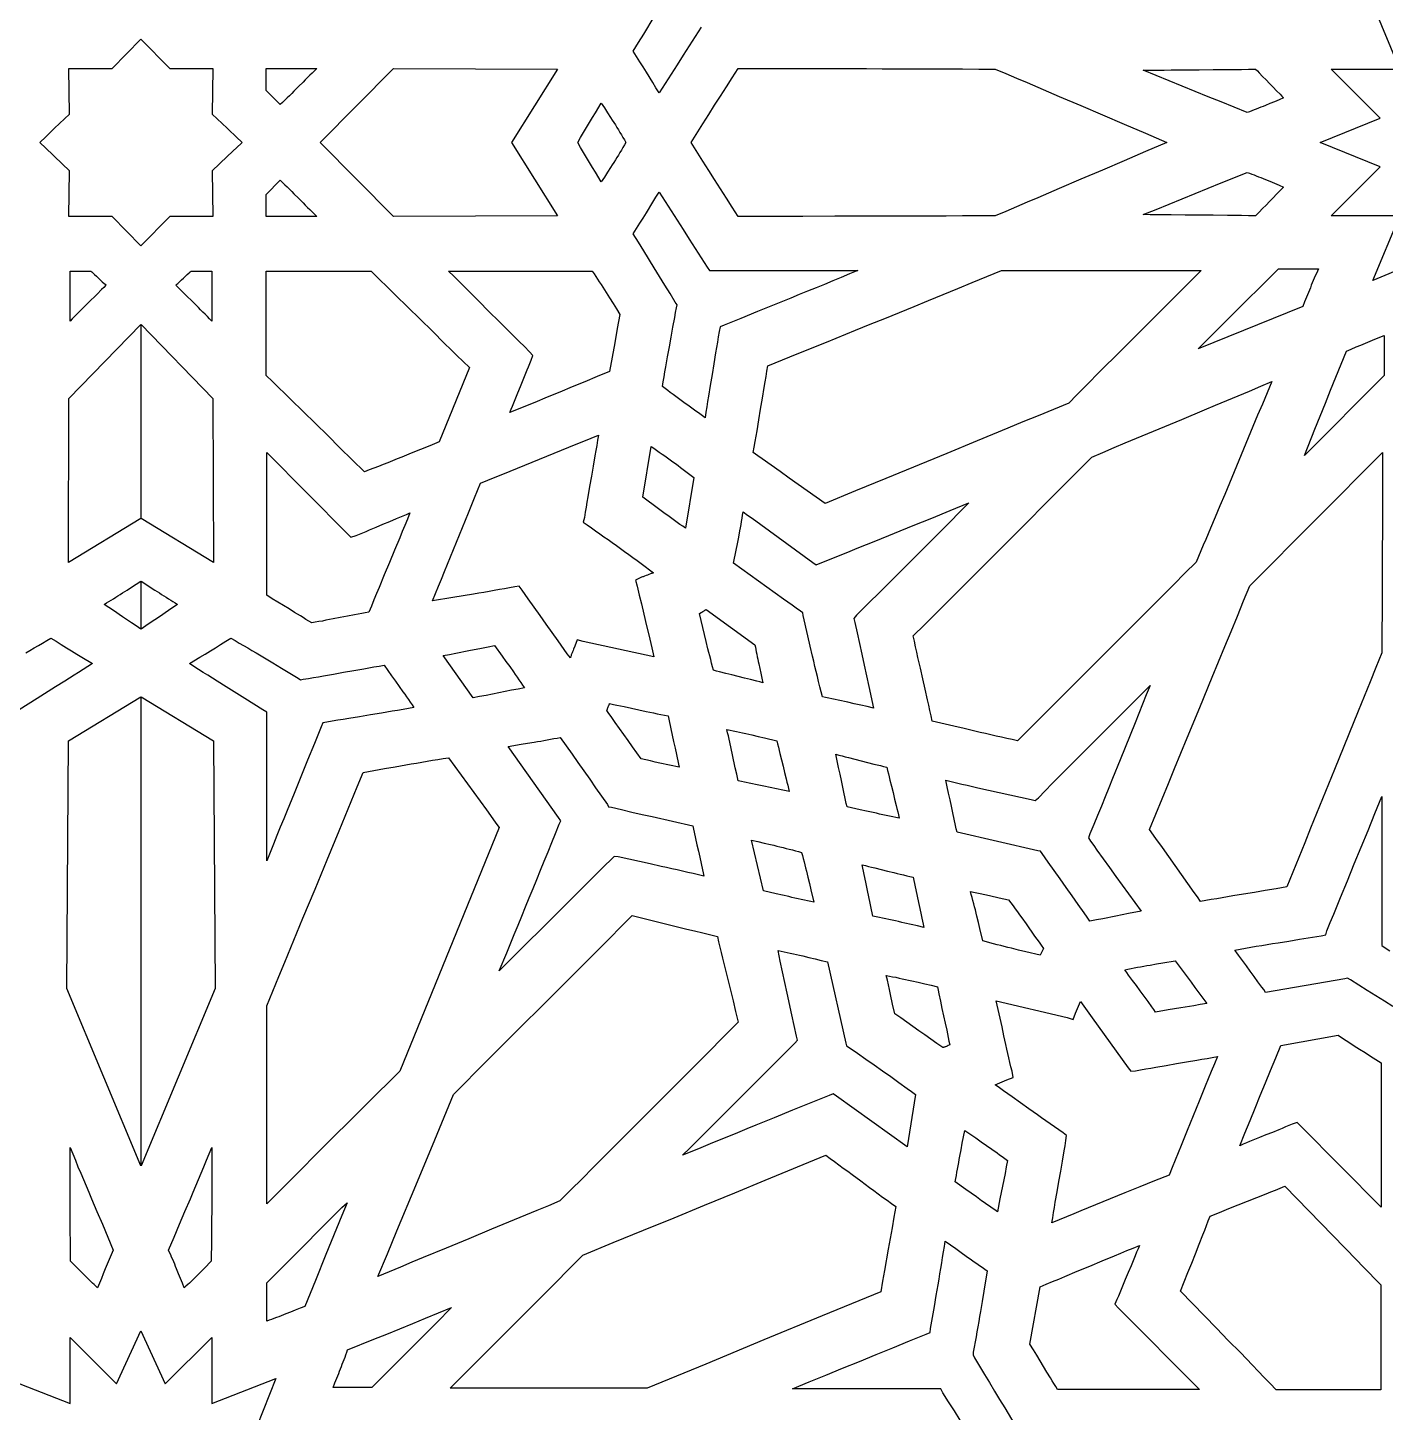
# Model space of a CAD drawing. Extents: x -500 to 500, y -1000 to 1000.
# Drawn here: x -23.2 to 255.5, y -823.9 to -539.7 of the extents above; entities that cross this region are included whole.
import ezdxf

# ---------------------------------------------------------------- set-up
doc = ezdxf.new("R2010")
doc.units = 0
doc.layers.add('LAYER_1', color=18, linetype='CONTINUOUS')

msp = doc.modelspace()

# ---------------------------------------------------------------- linework, layer by layer
at = {"layer": 'LAYER_1'}
for points in [[(266.17, -586.02), (252.92, -591.58), (258.45, -578.26), (244.39, -578.26), (254.42, -568.19), (242.09, -563.21), (254.42, -558.23), (244.39, -548.16), (258.45, -548.16), (252.92, -534.85)], [(115.03, -539.54), (114.41, -540.5), (113.79, -541.46), (112.56, -543.39), (111.33, -545.32), (110.09, -547.26), (108.86, -549.18), (108.24, -550.15), (107.62, -551.11), (107, -552.07), (106.37, -553.02), (105.72, -551.98), (105.07, -550.92), (103.77, -548.78), (103.1, -547.71), (102.43, -546.63), (102.1, -546.08), (101.76, -545.54), (101.42, -545), (101.07, -544.46), (102.15, -542.72), (103.23, -540.97), (105.39, -537.45)], [(-23.65, -668.01), (-22.79, -667.5), (-21.92, -666.99), (-21.06, -666.48), (-20.19, -665.98), (-19.33, -665.47), (-18.47, -664.97), (-17.42, -665.62), (-16.37, -666.28), (-15.31, -666.93), (-14.25, -667.58), (-13.18, -668.23), (-12.1, -668.88), (-9.94, -670.18), (-10.89, -670.79), (-11.84, -671.39), (-12.79, -671.99), (-13.74, -672.59), (-15.64, -673.79), (-17.53, -674.97), (-21.3, -677.33), (-23.17, -678.5), (-25.03, -679.68)], [(257.03, -740.56), (255.28, -739.47), (253.53, -738.38), (251.78, -737.3), (250.04, -736.21), (248.31, -735.13), (247.73, -734.78), (247.16, -734.9), (230.91, -737.68), (230.52, -737.13), (230.13, -736.59), (229.34, -735.5), (228.54, -734.42), (227.75, -733.33), (226.95, -732.25), (226.15, -731.16), (225.36, -730.08), (224.97, -729.54), (224.58, -728.99), (225.68, -728.8), (226.79, -728.61), (227.89, -728.42), (229, -728.23), (230.11, -728.05), (231.22, -727.86), (232.34, -727.68), (233.45, -727.5), (235.67, -727.15), (237.89, -726.79), (242.32, -726.1), (243.24, -725.87), (243.47, -725.06), (244.18, -723.34), (244.89, -721.63), (245.6, -719.91), (246.31, -718.2), (247.71, -714.76), (249.12, -711.32), (251.93, -704.43), (253.34, -700.97), (254.76, -697.5), (254.76, -727.26), (254.76, -728.07), (255.45, -728.53), (256.41, -729.16)], [(169.35, -827.41), (167, -823.62), (165.83, -821.74), (164.67, -819.87), (164.21, -819.06), (133.79, -819.06), (137.21, -817.67), (140.64, -816.26), (144.07, -814.86), (147.5, -813.45), (150.94, -812.03), (154.37, -810.63), (157.79, -809.22), (161.21, -807.83), (162.02, -807.48), (162.13, -806.67), (162.91, -802.18), (163.29, -799.94), (163.67, -797.7), (163.86, -796.58), (164.05, -795.46), (164.23, -794.35), (164.42, -793.23), (164.6, -792.1), (164.78, -790.98), (164.95, -789.86), (165.13, -788.73), (167.29, -790.29), (168.37, -791.07), (169.45, -791.84), (170.53, -792.61), (171.07, -792.99), (171.61, -793.37), (172.15, -793.75), (172.69, -794.12), (173.23, -794.49), (173.77, -794.86), (173.08, -799.03), (172.73, -801.12), (172.37, -803.2), (172.19, -804.24), (172.01, -805.28), (171.83, -806.33), (171.65, -807.37), (171.46, -808.41), (171.27, -809.45), (171.08, -810.49), (170.89, -811.54), (170.89, -812.11), (171.12, -812.69), (172.16, -814.39), (173.19, -816.1), (174.23, -817.81), (175.27, -819.54), (176.3, -821.27), (177.34, -823), (179.41, -826.47)], [(-27.68, -816.98), (-14.55, -822.07), (-14.55, -808.53), (-4.99, -818.02), (0, -807.14), (4.99, -818.02), (14.55, -808.53), (14.55, -822.07), (27.68, -816.98), (22.5, -830.06)]]:
    msp.add_lwpolyline(points, dxfattribs=at)
for points in [[(5.91, -548.04), (14.78, -548.04), (14.66, -557.42), (17.72, -560.31), (19.81, -562.3), (20.51, -562.96), (20.77, -563.21), (20.51, -563.46), (19.81, -564.12), (17.72, -566.11), (14.66, -569.01), (14.78, -578.38), (5.91, -578.38), (0, -584.4), (-5.91, -578.38), (-14.78, -578.38), (-14.66, -569.01), (-17.72, -566.11), (-19.81, -564.12), (-20.51, -563.46), (-20.77, -563.21), (-20.51, -562.96), (-19.81, -562.3), (-17.72, -560.31), (-14.66, -557.42), (-14.78, -548.04), (-5.91, -548.04), (0, -542.02)], [(35.62, -548.5), (35.15, -548.96), (34.68, -549.42), (34.21, -549.89), (33.74, -550.35), (33.28, -550.82), (32.35, -551.75), (31.42, -552.68), (30.95, -553.15), (30.49, -553.61), (30.02, -554.08), (29.55, -554.54), (29.08, -555), (28.6, -555.45), (25.72, -552.56), (25.72, -548.05), (36.09, -548.05)], [(85.52, -548.16), (76.07, -563.21), (85.52, -578.26), (51.88, -578.38), (36.78, -563.21), (51.88, -548.05)], [(135.9, -548.05), (142.44, -548.05), (148.96, -548.06), (152.21, -548.07), (155.48, -548.07), (158.75, -548.08), (162.03, -548.09), (165.34, -548.11), (168.66, -548.12), (172.01, -548.14), (175.38, -548.16), (177.55, -549.08), (179.73, -550), (181.92, -550.93), (184.12, -551.86), (188.53, -553.75), (192.97, -555.64), (197.41, -557.54), (201.84, -559.44), (206.25, -561.33), (210.64, -563.21), (206.25, -565.09), (201.84, -566.98), (197.41, -568.88), (192.97, -570.78), (188.53, -572.68), (184.12, -574.56), (181.92, -575.5), (179.73, -576.43), (177.55, -577.35), (175.38, -578.26), (172.01, -578.28), (168.66, -578.3), (165.34, -578.32), (162.03, -578.33), (158.75, -578.34), (155.48, -578.35), (152.21, -578.36), (148.96, -578.36), (142.44, -578.37), (135.9, -578.38), (122.62, -578.38), (121.41, -576.51), (120.2, -574.63), (118.99, -572.74), (117.78, -570.84), (116.57, -568.94), (115.36, -567.03), (112.94, -563.21), (115.36, -559.39), (116.57, -557.49), (117.78, -555.58), (118.99, -553.69), (120.2, -551.8), (121.41, -549.92), (122.62, -548.05)], [(229.21, -548.53), (229.57, -548.9), (230.29, -549.64), (231.01, -550.38), (231.72, -551.11), (232.43, -551.85), (233.15, -552.59), (233.87, -553.33), (234.23, -553.7), (234.6, -554.07), (233.66, -554.46), (232.72, -554.84), (231.79, -555.23), (230.86, -555.61), (230.39, -555.8), (229.93, -555.99), (229.46, -556.18), (229, -556.36), (228.53, -556.54), (228.06, -556.72), (227.59, -556.9), (227.11, -557.08), (221.76, -554.9), (219.08, -553.82), (216.41, -552.73), (213.75, -551.65), (211.09, -550.56), (208.44, -549.48), (205.8, -548.39), (207.23, -548.37), (208.65, -548.35), (210.09, -548.34), (211.52, -548.32), (214.4, -548.3), (217.28, -548.28), (220.16, -548.25), (223.05, -548.23), (224.5, -548.22), (225.95, -548.2), (227.39, -548.18), (228.84, -548.16)], [(95.15, -556.11), (95.8, -557.11), (96.44, -558.11), (96.76, -558.61), (97.08, -559.12), (97.4, -559.62), (97.72, -560.13), (98.03, -560.64), (98.34, -561.15), (98.66, -561.66), (98.96, -562.17), (99.27, -562.69), (99.57, -563.21), (99.27, -563.73), (98.96, -564.25), (98.66, -564.77), (98.34, -565.28), (98.03, -565.79), (97.72, -566.3), (97.4, -566.8), (97.08, -567.31), (96.76, -567.81), (96.44, -568.32), (95.8, -569.32), (95.15, -570.32), (94.51, -571.32), (93.3, -569.32), (92.69, -568.32), (92.09, -567.31), (91.48, -566.3), (90.88, -565.28), (90.27, -564.25), (89.67, -563.21), (90.27, -562.17), (90.88, -561.15), (91.48, -560.13), (92.09, -559.12), (92.69, -558.11), (93.3, -557.11), (94.51, -555.11)], [(29.08, -571.43), (29.55, -571.89), (30.02, -572.35), (30.49, -572.81), (30.95, -573.28), (31.42, -573.74), (32.35, -574.67), (33.28, -575.61), (33.74, -576.07), (34.21, -576.54), (34.68, -577), (35.15, -577.46), (35.62, -577.92), (36.09, -578.38), (25.72, -578.38), (25.72, -573.86), (28.6, -570.97)], [(227.59, -569.52), (228.06, -569.7), (228.53, -569.88), (229, -570.06), (229.46, -570.25), (229.93, -570.43), (230.39, -570.62), (230.86, -570.81), (231.79, -571.19), (232.72, -571.58), (233.66, -571.97), (234.6, -572.36), (234.23, -572.73), (233.87, -573.1), (233.15, -573.84), (232.43, -574.57), (231.72, -575.31), (231.01, -576.05), (230.29, -576.79), (229.57, -577.53), (229.21, -577.89), (228.84, -578.26), (227.39, -578.24), (225.95, -578.23), (224.5, -578.21), (223.05, -578.19), (220.16, -578.17), (217.28, -578.15), (214.4, -578.13), (211.52, -578.1), (210.09, -578.09), (208.65, -578.07), (207.23, -578.05), (205.8, -578.03), (208.44, -576.95), (211.09, -575.86), (213.75, -574.78), (216.41, -573.69), (219.08, -572.61), (221.76, -571.52), (227.11, -569.35)], [(107, -574.36), (107.62, -575.32), (108.24, -576.28), (108.86, -577.24), (110.09, -579.17), (111.33, -581.1), (112.56, -583.03), (113.79, -584.96), (114.41, -585.92), (115.03, -586.88), (115.65, -587.84), (116.28, -588.8), (116.74, -589.49), (147.16, -589.49), (145.45, -590.21), (143.74, -590.92), (142.03, -591.63), (140.31, -592.34), (138.6, -593.04), (136.88, -593.75), (135.16, -594.45), (133.45, -595.15), (130.01, -596.55), (126.58, -597.94), (123.15, -599.33), (119.74, -600.72), (118.93, -601.07), (118.7, -602), (118.53, -603.1), (118.35, -604.21), (118.17, -605.32), (117.99, -606.42), (117.63, -608.64), (117.26, -610.85), (116.89, -613.07), (116.53, -615.28), (116.35, -616.39), (116.17, -617.49), (115.99, -618.6), (115.82, -619.71), (114.73, -618.93), (113.64, -618.14), (112.54, -617.36), (111.44, -616.57), (110.89, -616.17), (110.34, -615.77), (109.79, -615.37), (109.24, -614.97), (108.69, -614.57), (108.15, -614.16), (107.6, -613.75), (107.06, -613.34), (107.24, -612.32), (107.41, -611.3), (107.59, -610.28), (107.77, -609.26), (108.14, -607.23), (108.5, -605.19), (108.87, -603.17), (109.23, -601.15), (109.59, -599.14), (109.77, -598.13), (109.94, -597.13), (110.06, -596.55), (109.71, -595.98), (108.63, -594.23), (107.55, -592.48), (106.47, -590.73), (105.39, -588.97), (103.23, -585.46), (102.15, -583.71), (101.07, -581.97), (101.42, -581.43), (101.76, -580.88), (102.1, -580.34), (102.43, -579.8), (103.1, -578.72), (103.77, -577.64), (105.07, -575.5), (105.72, -574.45), (106.37, -573.4)], [(-10.09, -589.78), (-9.9, -589.96), (-9.51, -590.32), (-9.12, -590.69), (-8.73, -591.06), (-8.34, -591.42), (-7.95, -591.79), (-7.56, -592.15), (-7.37, -592.33), (-7.18, -592.5), (-7.63, -592.96), (-8.09, -593.41), (-9.01, -594.33), (-10.86, -596.16), (-11.79, -597.09), (-12.25, -597.55), (-12.72, -598.02), (-13.18, -598.49), (-13.64, -598.96), (-14.09, -599.44), (-14.55, -599.91), (-14.55, -589.61), (-10.29, -589.61)], [(14.55, -599.91), (14.09, -599.44), (13.64, -598.96), (13.18, -598.49), (12.72, -598.02), (12.25, -597.55), (11.79, -597.09), (10.86, -596.16), (9.01, -594.33), (8.09, -593.41), (7.63, -592.96), (7.18, -592.5), (7.37, -592.33), (7.56, -592.15), (7.95, -591.79), (8.34, -591.42), (8.73, -591.06), (9.12, -590.69), (9.51, -590.32), (9.9, -589.96), (10.09, -589.78), (10.29, -589.61), (14.55, -589.61)], [(52.28, -594.56), (54.79, -597.03), (57.31, -599.51), (59.83, -601.98), (62.35, -604.46), (63.62, -605.69), (64.89, -606.93), (66.16, -608.17), (67.43, -609.41), (61.21, -624.69), (59.31, -625.47), (57.41, -626.25), (55.5, -627.02), (54.55, -627.41), (53.59, -627.8), (52.63, -628.18), (51.68, -628.57), (50.72, -628.95), (49.75, -629.33), (48.79, -629.7), (47.83, -630.08), (46.86, -630.45), (45.89, -630.82), (40.87, -625.87), (38.36, -623.4), (35.85, -620.92), (33.33, -618.45), (30.8, -615.97), (29.54, -614.74), (28.27, -613.5), (27, -612.26), (25.72, -611.03), (25.72, -589.61), (47.27, -589.61)], [(93.03, -590.15), (93.39, -590.7), (93.75, -591.25), (94.11, -591.8), (94.47, -592.35), (94.82, -592.91), (95.18, -593.46), (95.53, -594.02), (95.88, -594.58), (96.23, -595.14), (96.92, -596.27), (97.62, -597.39), (98.31, -598.52), (98.05, -599.96), (97.79, -601.41), (97.27, -604.33), (96.75, -607.27), (96.23, -610.22), (93.68, -611.26), (91.12, -612.32), (88.55, -613.38), (85.98, -614.44), (83.41, -615.5), (80.84, -616.56), (78.28, -617.62), (75.73, -618.67), (76.01, -617.99), (76.28, -617.32), (76.56, -616.65), (76.83, -615.97), (77.37, -614.63), (77.92, -613.28), (78.46, -611.94), (79, -610.59), (79.27, -609.92), (79.55, -609.25), (79.82, -608.57), (80.1, -607.9), (80.45, -606.97), (79.76, -606.16), (78.72, -605.12), (77.68, -604.08), (75.61, -602.01), (73.54, -599.95), (71.46, -597.89), (69.39, -595.82), (67.32, -593.76), (65.24, -591.69), (64.21, -590.65), (63.17, -589.61), (92.66, -589.61)], [(215.96, -591.21), (214.25, -592.92), (210.84, -596.33), (207.43, -599.74), (204.03, -603.14), (200.63, -606.53), (197.23, -609.92), (193.85, -613.31), (192.16, -615.01), (190.48, -616.7), (187.34, -618), (184.21, -619.3), (181.08, -620.59), (177.95, -621.89), (171.69, -624.47), (165.43, -627.04), (152.94, -632.18), (146.7, -634.74), (140.47, -637.3), (136.76, -634.7), (134.91, -633.4), (133.06, -632.1), (131.21, -630.79), (129.38, -629.49), (127.55, -628.19), (126.64, -627.54), (125.73, -626.89), (125.92, -625.76), (126.11, -624.63), (126.49, -622.39), (126.86, -620.16), (127.22, -617.93), (127.59, -615.71), (127.96, -613.49), (128.15, -612.38), (128.34, -611.27), (128.53, -610.16), (128.72, -609.06), (134.73, -606.63), (140.73, -604.19), (146.73, -601.76), (149.73, -600.54), (152.73, -599.32), (155.73, -598.1), (158.72, -596.87), (161.71, -595.65), (164.71, -594.42), (167.7, -593.19), (170.68, -591.96), (173.67, -590.73), (176.65, -589.49), (217.66, -589.49)], [(241.53, -589.62), (241.32, -590.11), (241.11, -590.59), (240.9, -591.07), (240.69, -591.56), (240.49, -592.05), (240.29, -592.54), (240.09, -593.02), (239.69, -594), (239.3, -594.97), (238.91, -595.94), (238.52, -596.9), (217.09, -605.58), (221.17, -601.49), (223.22, -599.43), (225.28, -597.37), (227.35, -595.3), (229.42, -593.24), (230.45, -592.22), (231.49, -591.19), (232.53, -590.17), (233.56, -589.15), (241.74, -589.15)], [(-0.03, -640.43), (-14.9, -649.46), (-14.78, -615.77), (-0.03, -600.61)], [(14.78, -615.77), (14.9, -649.46), (0.03, -640.43), (0.03, -600.61)], [(255.22, -611.03), (238.86, -627.46), (241.02, -622.08), (242.1, -619.4), (243.18, -616.71), (244.26, -614.03), (245.34, -611.36), (246.42, -608.7), (247.5, -606.05), (248.49, -605.62), (249.47, -605.2), (250.44, -604.79), (251.41, -604.38), (252.37, -603.98), (253.32, -603.59), (255.22, -602.81)], [(231.21, -614.6), (230.24, -616.91), (229.27, -619.22), (228.31, -621.54), (224.45, -630.82), (223.48, -633.14), (222.51, -635.47), (221.54, -637.79), (220.56, -640.1), (219.59, -642.42), (218.61, -644.73), (218.11, -645.89), (217.62, -647.04), (217.12, -648.19), (216.63, -649.34), (214.34, -651.64), (212.05, -653.94), (207.47, -658.53), (202.89, -663.11), (198.31, -667.69), (193.73, -672.27), (189.15, -676.86), (184.57, -681.45), (182.28, -683.74), (179.99, -686.04), (178.89, -685.8), (177.79, -685.56), (176.7, -685.32), (175.6, -685.07), (174.51, -684.82), (173.42, -684.57), (172.33, -684.31), (171.24, -684.06), (169.05, -683.55), (166.87, -683.03), (162.48, -681.99), (162.24, -680.91), (162, -679.82), (161.76, -678.73), (161.51, -677.65), (161.02, -675.47), (160.52, -673.29), (160.02, -671.11), (159.53, -668.92), (159.29, -667.82), (159.04, -666.72), (158.8, -665.62), (158.56, -664.51), (160.85, -662.23), (163.14, -659.95), (165.43, -657.66), (167.72, -655.37), (172.3, -650.79), (176.88, -646.2), (181.46, -641.61), (186.04, -637.01), (195.2, -627.81), (197.49, -626.84), (199.79, -625.86), (202.1, -624.89), (204.41, -623.92), (206.73, -622.95), (209.05, -621.99), (213.69, -620.06), (218.33, -618.12), (220.65, -617.16), (222.97, -616.19), (225.28, -615.22), (227.59, -614.25), (229.89, -613.27), (232.18, -612.3)], [(93.76, -624.36), (93.58, -625.42), (93.4, -626.48), (93.22, -627.53), (92.86, -629.64), (92.49, -631.75), (92.12, -633.85), (91.76, -635.96), (91.58, -637.02), (91.4, -638.08), (91.22, -639.14), (91.05, -640.2), (90.82, -641.13), (91.62, -641.7), (92.49, -642.31), (93.35, -642.92), (94.21, -643.53), (95.06, -644.14), (95.91, -644.75), (96.77, -645.36), (97.62, -645.97), (98.47, -646.58), (99.31, -647.19), (100.16, -647.81), (101, -648.43), (101.85, -649.05), (102.69, -649.67), (103.53, -650.29), (104.38, -650.92), (105.22, -651.54), (105.07, -651.61), (104.92, -651.67), (104.77, -651.73), (104.61, -651.79), (104.31, -651.9), (104.01, -652.01), (103.71, -652.12), (103.41, -652.23), (103.25, -652.29), (103.1, -652.35), (102.95, -652.41), (102.8, -652.47), (101.53, -653.05), (101.88, -654.32), (102.31, -656.14), (102.74, -657.95), (103.61, -661.56), (104.47, -665.17), (104.9, -666.98), (105.33, -668.79), (90.82, -665.67), (89.55, -665.32), (89.09, -666.59), (88.83, -667.2), (88.71, -667.51), (88.59, -667.81), (88.53, -667.96), (88.47, -668.11), (88.41, -668.27), (88.36, -668.42), (88.31, -668.57), (88.26, -668.72), (88.21, -668.87), (88.17, -669.03), (87.54, -668.16), (86.92, -667.29), (85.68, -665.55), (84.45, -663.82), (83.21, -662.08), (81.98, -660.34), (80.75, -658.61), (79.51, -656.87), (78.89, -656), (78.26, -655.13), (77.68, -654.32), (76.76, -654.44), (75.7, -654.63), (74.65, -654.82), (73.59, -655.01), (72.53, -655.2), (71.47, -655.39), (70.41, -655.57), (69.35, -655.75), (68.29, -655.93), (66.18, -656.28), (64.06, -656.64), (59.83, -657.33), (60.45, -655.83), (61.08, -654.33), (61.7, -652.83), (62.32, -651.32), (62.93, -649.81), (63.55, -648.3), (64.78, -645.28), (67.25, -639.21), (68.49, -636.18), (69.11, -634.66), (69.73, -633.14), (71.25, -632.53), (72.76, -631.92), (74.27, -631.3), (75.78, -630.69), (78.81, -629.45), (81.83, -628.22), (84.86, -626.98), (87.88, -625.75), (89.39, -625.13), (90.9, -624.52), (92.42, -623.91), (93.93, -623.3)], [(42.43, -643.56), (43.12, -644.25), (44.16, -643.9), (44.85, -643.62), (45.54, -643.33), (46.23, -643.05), (46.92, -642.76), (48.31, -642.17), (49.69, -641.59), (51.07, -641), (52.45, -640.42), (53.14, -640.13), (53.84, -639.84), (54.53, -639.56), (55.22, -639.27), (54.7, -640.55), (54.18, -641.83), (53.65, -643.1), (53.13, -644.38), (52.07, -646.92), (51.01, -649.46), (49.96, -652), (48.9, -654.54), (48.37, -655.82), (47.85, -657.09), (47.33, -658.37), (46.81, -659.65), (46.07, -659.78), (45.34, -659.91), (44.6, -660.05), (43.87, -660.19), (42.4, -660.47), (40.93, -660.75), (39.46, -661.03), (37.99, -661.31), (37.26, -661.45), (36.53, -661.58), (35.79, -661.72), (35.06, -661.85), (34.47, -661.48), (33.89, -661.11), (33.31, -660.75), (32.73, -660.39), (31.56, -659.68), (30.41, -658.97), (28.11, -657.57), (26.97, -656.87), (25.84, -656.18), (25.84, -626.89)], [(105.32, -626), (105.88, -626.39), (106.43, -626.79), (106.99, -627.18), (107.54, -627.57), (108.09, -627.96), (108.63, -628.36), (109.18, -628.75), (109.72, -629.15), (110.27, -629.55), (110.81, -629.95), (111.35, -630.35), (111.89, -630.75), (112.43, -631.16), (112.97, -631.57), (113.51, -631.98), (111.79, -642.4), (111.23, -642.01), (110.67, -641.61), (110.11, -641.22), (109.56, -640.82), (109.01, -640.42), (108.46, -640.02), (107.37, -639.22), (105.19, -637.61), (104.11, -636.82), (103.57, -636.42), (103.03, -636.03), (104.76, -625.61)], [(254.88, -637.15), (254.87, -642.29), (254.86, -647.43), (254.86, -650.01), (254.85, -652.58), (254.84, -655.15), (254.83, -657.72), (254.82, -660.29), (254.8, -662.86), (254.78, -665.42), (254.76, -667.98), (253.55, -670.98), (252.34, -673.97), (249.91, -679.97), (245.03, -691.96), (242.59, -697.97), (241.37, -700.97), (240.15, -703.98), (238.93, -706.99), (237.72, -710), (236.5, -713.01), (235.29, -716.03), (234.17, -716.22), (233.05, -716.41), (230.82, -716.79), (228.59, -717.16), (226.38, -717.53), (224.17, -717.9), (221.96, -718.27), (220.86, -718.46), (219.75, -718.65), (218.65, -718.84), (217.55, -719.04), (216.9, -718.1), (216.25, -717.18), (214.96, -715.32), (213.66, -713.47), (212.35, -711.63), (211.04, -709.78), (209.72, -707.93), (208.4, -706.08), (207.07, -704.22), (208.36, -701.09), (209.65, -697.97), (210.94, -694.84), (212.23, -691.72), (214.81, -685.46), (217.38, -679.21), (219.95, -672.96), (222.52, -666.71), (223.81, -663.58), (225.1, -660.46), (226.39, -657.33), (227.69, -654.21), (254.88, -626.89)], [(164.2, -642.99), (161.32, -645.87), (158.45, -648.75), (155.57, -651.62), (152.7, -654.49), (151.26, -655.93), (149.82, -657.36), (148.37, -658.79), (146.93, -660.23), (146.35, -660.92), (146.58, -661.73), (147.06, -663.91), (147.53, -666.09), (148.01, -668.29), (148.48, -670.49), (149.43, -674.9), (150.38, -679.33), (149.08, -679.02), (147.77, -678.72), (146.46, -678.42), (145.14, -678.13), (144.48, -677.98), (143.82, -677.84), (143.16, -677.69), (142.51, -677.55), (141.85, -677.42), (141.2, -677.28), (140.55, -677.14), (139.9, -677.01), (139.64, -675.97), (139.38, -674.93), (139.13, -673.89), (138.88, -672.85), (138.63, -671.8), (138.39, -670.76), (138.14, -669.72), (137.9, -668.68), (137.41, -666.59), (136.93, -664.51), (135.98, -660.34), (135.87, -659.76), (135.4, -659.42), (134.54, -658.81), (133.68, -658.2), (132.81, -657.58), (131.95, -656.97), (130.23, -655.73), (128.51, -654.5), (126.79, -653.26), (125.08, -652.03), (121.69, -649.58), (122.21, -646.9), (122.47, -645.58), (122.72, -644.27), (122.96, -642.95), (123.08, -642.3), (123.2, -641.65), (123.32, -641), (123.43, -640.34), (123.54, -639.69), (123.65, -639.04), (124.56, -639.69), (125.46, -640.34), (127.26, -641.65), (129.05, -642.95), (130.84, -644.25), (132.62, -645.55), (134.39, -646.86), (137.94, -649.46), (138.63, -649.92), (139.44, -649.58), (141.34, -648.82), (143.24, -648.05), (145.15, -647.29), (147.06, -646.52), (150.88, -644.98), (154.7, -643.43), (158.53, -641.87), (162.35, -640.31), (166.16, -638.75), (169.97, -637.19)], [(-0.03, -663.12), (-0.98, -662.47), (-1.92, -661.84), (-3.78, -660.57), (-5.64, -659.31), (-6.58, -658.67), (-7.52, -658.03), (-7.05, -657.74), (-6.58, -657.46), (-6.11, -657.17), (-5.64, -656.88), (-5.17, -656.59), (-4.71, -656.29), (-4.24, -656), (-3.78, -655.7), (-2.85, -655.1), (-1.92, -654.49), (-0.98, -653.89), (-0.03, -653.28)], [(0.98, -653.89), (1.92, -654.49), (2.85, -655.1), (3.78, -655.7), (4.24, -656), (4.71, -656.29), (5.17, -656.59), (5.64, -656.88), (6.11, -657.17), (6.58, -657.46), (7.05, -657.74), (7.52, -658.03), (6.58, -658.67), (5.64, -659.31), (3.78, -660.57), (1.92, -661.84), (0.98, -662.47), (0.03, -663.12), (0.03, -653.28)], [(126.07, -666.36), (126.16, -666.84), (126.25, -667.32), (126.34, -667.81), (126.44, -668.29), (126.53, -668.78), (126.63, -669.26), (126.73, -669.75), (126.84, -670.24), (127.04, -671.22), (127.26, -672.19), (127.47, -673.16), (127.69, -674.12), (127.06, -673.97), (126.43, -673.81), (125.16, -673.49), (123.89, -673.17), (122.62, -672.85), (121.34, -672.52), (120.07, -672.2), (118.8, -671.88), (118.17, -671.73), (117.55, -671.57), (117.35, -670.83), (117.16, -670.1), (116.98, -669.36), (116.79, -668.62), (116.61, -667.89), (116.42, -667.15), (116.06, -665.68), (115.71, -664.22), (115.36, -662.76), (114.67, -659.88), (115.01, -659.7), (115.19, -659.61), (115.36, -659.52), (115.53, -659.42), (115.62, -659.36), (115.7, -659.31), (115.79, -659.25), (115.88, -659.19), (115.96, -659.13), (116.05, -659.07)], [(19.33, -665.47), (20.19, -665.98), (21.06, -666.48), (21.92, -666.99), (22.79, -667.5), (23.65, -668.01), (25.38, -669.04), (27.11, -670.07), (28.84, -671.11), (32.29, -673.19), (32.75, -673.54), (33.33, -673.42), (34.37, -673.25), (35.4, -673.07), (36.44, -672.89), (37.48, -672.71), (39.55, -672.35), (41.62, -671.98), (43.7, -671.61), (45.77, -671.24), (46.81, -671.06), (47.85, -670.88), (48.88, -670.71), (49.92, -670.53), (51.47, -672.7), (52.25, -673.79), (53.02, -674.87), (53.78, -675.96), (54.16, -676.5), (54.54, -677.04), (54.91, -677.58), (55.29, -678.13), (55.66, -678.67), (56.03, -679.21), (54.92, -679.41), (53.82, -679.6), (52.71, -679.79), (51.6, -679.98), (49.37, -680.35), (47.14, -680.72), (44.9, -681.09), (42.66, -681.46), (41.54, -681.65), (40.41, -681.84), (39.29, -682.03), (38.17, -682.22), (37.36, -682.34), (37.02, -683.15), (36.32, -684.86), (35.63, -686.58), (34.23, -690.01), (31.43, -696.88), (30.02, -700.33), (29.32, -702.05), (28.62, -703.78), (27.92, -705.5), (27.23, -707.23), (26.53, -708.97), (25.84, -710.7), (25.84, -681.07), (25.84, -680.14), (25.03, -679.68), (23.17, -678.5), (21.3, -677.33), (17.53, -674.97), (15.64, -673.79), (13.74, -672.59), (12.79, -671.99), (11.84, -671.39), (10.89, -670.79), (9.94, -670.18), (12.1, -668.88), (13.18, -668.23), (14.25, -667.58), (15.31, -666.93), (16.37, -666.28), (17.42, -665.62), (18.47, -664.97)], [(74.17, -668.65), (74.94, -669.73), (75.71, -670.82), (76.48, -671.9), (76.85, -672.45), (77.23, -672.99), (77.61, -673.53), (77.98, -674.08), (78.35, -674.62), (78.72, -675.16), (77.42, -675.42), (76.11, -675.68), (73.48, -676.2), (70.85, -676.72), (69.54, -676.98), (68.24, -677.24), (62.02, -668.56), (63.35, -668.3), (64.68, -668.04), (67.32, -667.52), (69.95, -667), (71.28, -666.74), (72.62, -666.48)], [(206.4, -676.61), (205.63, -678.52), (204.09, -682.34), (201.02, -689.96), (199.48, -693.77), (198.71, -695.67), (197.95, -697.57), (197.18, -699.47), (196.4, -701.36), (195.63, -703.25), (194.85, -705.14), (194.51, -705.96), (194.97, -706.65), (195.62, -707.56), (196.26, -708.47), (197.56, -710.28), (198.86, -712.08), (200.15, -713.87), (201.45, -715.66), (202.75, -717.44), (205.34, -721), (202.74, -721.53), (200.14, -722.05), (197.51, -722.57), (196.19, -722.83), (194.85, -723.09), (194.25, -722.22), (193.64, -721.35), (192.42, -719.62), (191.19, -717.88), (189.96, -716.14), (188.73, -714.41), (187.5, -712.67), (186.27, -710.93), (185.67, -710.06), (185.06, -709.2), (184.71, -708.73), (184.14, -708.62), (167.55, -704.8), (167.4, -704.13), (167.25, -703.46), (166.96, -702.12), (166.68, -700.8), (166.4, -699.47), (166.11, -698.15), (165.83, -696.82), (165.54, -695.49), (165.39, -694.82), (165.24, -694.15), (166.35, -694.41), (167.45, -694.66), (168.55, -694.92), (169.65, -695.17), (170.75, -695.42), (171.85, -695.67), (174.04, -696.16), (176.23, -696.64), (178.42, -697.13), (182.76, -698.08), (183.56, -698.31), (184.25, -697.74), (185.68, -696.28), (187.11, -694.83), (188.54, -693.38), (189.97, -691.94), (191.41, -690.49), (192.84, -689.05), (195.72, -686.17), (201.46, -680.43), (204.32, -677.56), (205.75, -676.13), (207.18, -674.7)], [(-0.03, -773.33), (-0.03, -773.33), (-15.24, -736.87), (-14.9, -686.04), (-0.03, -677.01)], [(14.9, -686.04), (15.24, -736.87), (0.03, -773.33), (0.03, -773.33), (0.03, -677.01)], [(96.99, -678.56), (97.74, -678.71), (98.49, -678.87), (99.24, -679.03), (100.73, -679.35), (102.22, -679.68), (103.72, -680), (105.21, -680.32), (105.96, -680.48), (106.71, -680.64), (107.46, -680.8), (108.22, -680.95), (108.37, -681.6), (108.51, -682.26), (108.66, -682.91), (108.8, -683.57), (109.09, -684.89), (109.37, -686.22), (109.65, -687.54), (109.93, -688.86), (110.08, -689.52), (110.22, -690.18), (110.37, -690.83), (110.52, -691.48), (108.53, -691.05), (106.56, -690.62), (105.58, -690.4), (104.61, -690.18), (103.64, -689.96), (102.68, -689.75), (101.78, -688.49), (100.89, -687.25), (100.01, -686.01), (99.13, -684.77), (98.26, -683.53), (97.39, -682.29), (96.52, -681.05), (96.09, -680.42), (95.66, -679.79), (95.7, -679.7), (95.74, -679.62), (95.78, -679.53), (95.81, -679.44), (95.88, -679.27), (95.95, -679.1), (96.01, -678.92), (96.08, -678.75), (96.11, -678.66), (96.15, -678.58), (96.19, -678.49), (96.23, -678.4)], [(120.96, -683.86), (121.6, -683.99), (122.25, -684.13), (122.89, -684.27), (123.53, -684.41), (124.16, -684.55), (124.8, -684.7), (125.44, -684.84), (126.71, -685.14), (127.99, -685.44), (130.57, -686.04), (130.72, -686.69), (130.87, -687.35), (131.03, -688), (131.19, -688.65), (131.51, -689.95), (131.83, -691.25), (132.16, -692.55), (132.48, -693.86), (132.64, -694.51), (132.79, -695.16), (132.95, -695.81), (133.1, -696.46), (132.45, -696.33), (131.8, -696.2), (130.49, -695.92), (129.18, -695.64), (127.86, -695.36), (126.54, -695.08), (125.23, -694.8), (123.92, -694.53), (123.27, -694.39), (122.62, -694.26), (122.47, -693.59), (122.32, -692.92), (122.03, -691.59), (121.46, -688.95), (121.18, -687.64), (120.9, -686.33), (120.76, -685.68), (120.61, -685.03), (120.46, -684.38), (120.31, -683.73)], [(87.3, -687.08), (88.51, -688.8), (89.72, -690.52), (90.93, -692.24), (92.14, -693.95), (93.35, -695.67), (94.56, -697.39), (95.77, -699.12), (96, -699.59), (96.58, -699.7), (98.69, -700.18), (100.79, -700.66), (102.89, -701.14), (104.97, -701.61), (109.14, -702.57), (113.28, -703.52), (113.43, -704.17), (113.58, -704.82), (113.87, -706.11), (114.16, -707.39), (114.44, -708.68), (114.72, -709.96), (115, -711.24), (115.29, -712.53), (115.44, -713.18), (115.59, -713.83), (114.49, -713.57), (113.39, -713.31), (112.28, -713.06), (111.18, -712.81), (110.08, -712.56), (108.98, -712.31), (107.88, -712.06), (106.78, -711.82), (104.57, -711.33), (102.37, -710.85), (97.96, -709.89), (97.16, -709.78), (96.58, -710.35), (95.13, -711.79), (93.69, -713.22), (90.81, -716.08), (87.93, -718.95), (85.06, -721.82), (82.18, -724.68), (79.31, -727.55), (76.43, -730.41), (74.98, -731.84), (73.54, -733.28), (75.09, -729.54), (76.65, -725.79), (77.42, -723.91), (78.2, -722.03), (78.97, -720.15), (79.74, -718.27), (80.52, -716.39), (81.29, -714.5), (82.05, -712.62), (82.82, -710.73), (83.58, -708.84), (84.35, -706.95), (85.11, -705.07), (85.86, -703.18), (86.21, -702.48), (85.75, -701.79), (75.38, -687.2), (78.06, -686.76), (79.4, -686.54), (80.74, -686.32), (81.41, -686.2), (82.08, -686.09), (82.75, -685.97), (83.42, -685.85), (84.09, -685.73), (84.76, -685.6), (85.43, -685.48), (86.09, -685.35)], [(65.76, -693.08), (67.06, -694.86), (68.35, -696.65), (69.65, -698.44), (70.94, -700.24), (72.24, -702.05), (72.89, -702.96), (73.54, -703.87), (53.14, -753.88), (46.32, -760.66), (42.91, -764.05), (39.49, -767.44), (36.08, -770.84), (32.67, -774.25), (30.96, -775.96), (29.25, -777.66), (27.55, -779.37), (25.84, -781.09), (25.84, -740.45), (27.07, -737.46), (28.31, -734.46), (29.54, -731.47), (30.78, -728.47), (33.26, -722.48), (35.75, -716.49), (38.23, -710.5), (40.71, -704.51), (41.95, -701.51), (43.19, -698.52), (44.42, -695.52), (45.66, -692.53), (50.04, -691.75), (52.23, -691.36), (54.41, -690.98), (55.5, -690.79), (56.59, -690.6), (57.69, -690.41), (58.78, -690.23), (59.87, -690.05), (60.97, -689.87), (62.07, -689.69), (63.17, -689.52)], [(143.31, -688.99), (143.96, -689.16), (144.61, -689.33), (145.26, -689.5), (146.56, -689.83), (147.86, -690.15), (150.49, -690.81), (151.81, -691.14), (152.48, -691.31), (153.15, -691.48), (153.3, -692.14), (153.45, -692.79), (153.61, -693.44), (153.77, -694.09), (154.09, -695.39), (154.41, -696.69), (154.74, -698), (155.06, -699.3), (155.22, -699.95), (155.37, -700.6), (155.53, -701.25), (155.68, -701.9), (155.01, -701.77), (154.34, -701.64), (153.67, -701.5), (153, -701.36), (152.33, -701.22), (151.66, -701.08), (150.99, -700.93), (150.32, -700.79), (148.99, -700.49), (147.65, -700.19), (144.97, -699.59), (144.82, -698.92), (144.67, -698.24), (144.52, -697.57), (144.38, -696.9), (144.1, -695.55), (143.82, -694.2), (143.53, -692.86), (143.25, -691.51), (143.11, -690.84), (142.96, -690.17), (142.81, -689.49), (142.66, -688.82)], [(126.68, -706.72), (127.97, -707.03), (129.26, -707.34), (129.91, -707.49), (130.55, -707.65), (131.19, -707.81), (131.83, -707.97), (132.47, -708.13), (133.11, -708.29), (133.74, -708.46), (134.38, -708.62), (135.01, -708.79), (135.64, -708.97), (135.81, -709.6), (135.98, -710.23), (136.14, -710.86), (136.31, -711.5), (136.47, -712.14), (136.63, -712.78), (136.79, -713.42), (136.95, -714.06), (137.26, -715.34), (137.56, -716.62), (138.17, -719.15), (137.52, -719.02), (136.87, -718.89), (136.23, -718.75), (135.58, -718.61), (134.93, -718.47), (134.28, -718.33), (133.63, -718.18), (132.99, -718.04), (131.69, -717.74), (130.39, -717.44), (127.8, -716.84), (125.38, -706.42)], [(148.73, -711.67), (149.37, -711.82), (150.02, -711.98), (150.67, -712.14), (151.97, -712.46), (153.28, -712.79), (154.59, -713.11), (155.24, -713.27), (155.9, -713.43), (156.56, -713.59), (157.23, -713.75), (157.89, -713.91), (158.56, -714.06), (158.69, -714.71), (158.83, -715.36), (158.96, -716), (159.1, -716.65), (159.38, -717.93), (159.66, -719.21), (159.94, -720.49), (160.21, -721.78), (160.35, -722.42), (160.49, -723.06), (160.62, -723.71), (160.75, -724.36), (159.45, -724.06), (158.16, -723.76), (156.86, -723.46), (156.2, -723.31), (155.55, -723.16), (154.9, -723.02), (154.24, -722.87), (153.58, -722.73), (152.93, -722.59), (152.26, -722.45), (151.6, -722.31), (150.94, -722.18), (150.27, -722.05), (150.14, -721.38), (150, -720.71), (149.87, -720.04), (149.73, -719.38), (149.45, -718.05), (149.17, -716.74), (148.89, -715.43), (148.61, -714.12), (148.48, -713.47), (148.34, -712.81), (148.21, -712.16), (148.08, -711.51)], [(171.3, -717.17), (172.28, -717.39), (174.23, -717.82), (176.18, -718.26), (177.16, -718.47), (178.15, -718.69), (178.6, -719.3), (179.05, -719.91), (179.5, -720.52), (179.94, -721.14), (180.39, -721.76), (180.83, -722.38), (181.72, -723.62), (183.49, -726.13), (184.39, -727.39), (184.84, -728.02), (185.29, -728.65), (184.6, -730.03), (181.66, -729.34), (180.19, -728.99), (178.72, -728.63), (177.99, -728.45), (177.25, -728.27), (176.52, -728.09), (175.79, -727.9), (175.05, -727.72), (174.32, -727.53), (173.58, -727.33), (172.85, -727.14), (172.24, -724.6), (171.93, -723.33), (171.62, -722.05), (171.47, -721.41), (171.31, -720.77), (171.15, -720.13), (170.98, -719.49), (170.82, -718.85), (170.65, -718.22), (170.48, -717.58), (170.31, -716.95)], [(101.94, -722.19), (103.04, -722.46), (104.14, -722.72), (105.23, -722.99), (107.42, -723.53), (109.6, -724.07), (111.78, -724.61), (113.96, -725.15), (115.06, -725.42), (116.16, -725.69), (117.25, -725.95), (118.35, -726.21), (118.61, -727.32), (118.88, -728.43), (119.14, -729.53), (119.41, -730.64), (119.95, -732.85), (120.49, -735.06), (121.56, -739.45), (122.09, -741.64), (122.36, -742.72), (122.62, -743.81), (113.46, -753.01), (108.88, -757.61), (104.3, -762.2), (99.72, -766.79), (95.14, -771.37), (92.85, -773.66), (90.56, -775.95), (88.27, -778.23), (85.98, -780.51), (83.65, -781.48), (81.31, -782.46), (78.98, -783.43), (76.65, -784.4), (71.98, -786.33), (67.32, -788.27), (62.65, -790.2), (57.98, -792.13), (55.65, -793.1), (53.32, -794.07), (50.98, -795.05), (48.65, -796.02), (50.6, -791.34), (52.54, -786.66), (56.43, -777.33), (60.32, -767.99), (62.26, -763.31), (64.2, -758.63), (66.49, -756.33), (68.78, -754.03), (73.36, -749.44), (77.94, -744.86), (82.52, -740.28), (87.1, -735.7), (91.68, -731.12), (96.26, -726.53), (98.55, -724.23), (100.84, -721.93)], [(131.42, -729.24), (132.05, -729.37), (132.69, -729.51), (133.32, -729.65), (133.96, -729.79), (134.59, -729.93), (135.23, -730.08), (135.87, -730.22), (137.14, -730.52), (138.41, -730.82), (139.68, -731.12), (140.93, -731.42), (144.74, -748.09), (144.85, -748.67), (145.43, -749.02), (147.12, -750.2), (148.82, -751.38), (150.52, -752.58), (152.23, -753.78), (153.93, -754.99), (155.63, -756.2), (157.33, -757.41), (158.18, -758.02), (159.02, -758.63), (157.29, -769.4), (142.78, -758.98), (142.09, -758.51), (141.28, -758.86), (133.76, -761.9), (130, -763.43), (126.25, -764.95), (124.37, -765.72), (122.49, -766.49), (120.61, -767.26), (118.73, -768.03), (116.85, -768.8), (114.97, -769.57), (113.09, -770.35), (111.21, -771.13), (112.66, -769.7), (114.1, -768.26), (115.54, -766.82), (116.98, -765.38), (118.42, -763.94), (119.86, -762.5), (122.73, -759.61), (125.61, -756.73), (127.04, -755.28), (128.48, -753.84), (129.92, -752.4), (131.36, -750.96), (132.81, -749.53), (134.25, -748.09), (134.83, -747.52), (134.6, -746.71), (133.65, -742.28), (132.7, -737.86), (132.22, -735.66), (131.75, -733.47), (131.27, -731.28), (130.8, -729.11)], [(212.77, -731.74), (213.18, -732.28), (213.59, -732.83), (213.99, -733.38), (214.39, -733.93), (214.79, -734.48), (215.59, -735.59), (216.39, -736.7), (216.79, -737.25), (217.19, -737.8), (217.6, -738.35), (218, -738.9), (218.41, -739.45), (218.82, -739.99), (217.48, -740.21), (216.16, -740.42), (213.53, -740.86), (210.93, -741.29), (208.33, -741.73), (207.94, -741.18), (207.55, -740.64), (206.76, -739.56), (205.96, -738.47), (205.16, -737.39), (204.37, -736.3), (203.57, -735.22), (202.78, -734.13), (202.39, -733.59), (202, -733.04), (202.64, -732.92), (203.29, -732.79), (203.94, -732.67), (204.59, -732.54), (205.24, -732.42), (205.88, -732.31), (206.53, -732.19), (207.18, -732.08), (208.48, -731.85), (209.77, -731.63), (212.37, -731.19)], [(153.68, -734.33), (154.33, -734.47), (154.99, -734.6), (155.64, -734.74), (156.3, -734.88), (156.96, -735.03), (157.62, -735.17), (158.27, -735.32), (159.59, -735.61), (160.91, -735.91), (162.21, -736.21), (163.52, -736.52), (163.67, -737.26), (163.82, -738), (164.14, -739.49), (164.46, -740.98), (164.78, -742.48), (165.11, -743.98), (165.43, -745.47), (165.74, -746.96), (165.9, -747.7), (166.05, -748.44), (165.71, -748.61), (165.53, -748.7), (165.36, -748.77), (165.19, -748.85), (165.1, -748.88), (165.01, -748.91), (164.93, -748.94), (164.84, -748.97), (164.75, -749), (164.67, -749.02), (163.42, -748.15), (162.18, -747.28), (160.95, -746.42), (159.71, -745.55), (158.48, -744.68), (157.25, -743.81), (156.01, -742.94), (154.76, -742.07), (154.33, -740.08), (153.9, -738.09), (153.68, -737.11), (153.46, -736.13), (153.25, -735.16), (153.03, -734.2)], [(190.13, -742.88), (191.4, -743.23), (191.86, -741.96), (192.89, -739.53), (195.32, -742.92), (197.75, -746.31), (198.97, -748.02), (200.2, -749.74), (201.44, -751.46), (202.69, -753.19), (203.26, -753.88), (204.19, -753.77), (205.24, -753.59), (206.3, -753.41), (207.35, -753.24), (208.4, -753.05), (210.5, -752.69), (212.6, -752.32), (214.69, -751.95), (216.79, -751.59), (217.84, -751.4), (218.89, -751.23), (219.95, -751.05), (221.01, -750.87), (220.38, -752.39), (219.76, -753.91), (219.14, -755.43), (218.52, -756.95), (217.28, -759.99), (216.05, -763.03), (214.82, -766.07), (213.59, -769.11), (212.97, -770.63), (212.35, -772.15), (211.72, -773.66), (211.1, -775.18), (208.07, -776.4), (205.05, -777.62), (202.03, -778.84), (200.52, -779.45), (199.02, -780.06), (197.51, -780.67), (196, -781.29), (194.5, -781.91), (193, -782.53), (191.5, -783.15), (190.01, -783.77), (188.51, -784.4), (187.02, -785.02), (187.19, -783.96), (187.37, -782.9), (187.55, -781.83), (187.73, -780.77), (188.09, -778.65), (188.46, -776.53), (188.83, -774.42), (189.19, -772.31), (189.55, -770.21), (189.73, -769.17), (189.9, -768.12), (190.01, -767.08), (189.32, -766.5), (188.44, -765.89), (187.56, -765.28), (186.68, -764.67), (185.8, -764.05), (184.92, -763.44), (184.05, -762.82), (182.31, -761.58), (178.84, -759.11), (177.11, -757.88), (176.25, -757.27), (175.38, -756.66), (177.8, -755.62), (179.07, -755.16), (178.84, -753.88), (178.62, -752.97), (178.41, -752.06), (178.2, -751.15), (177.99, -750.24), (177.79, -749.33), (177.59, -748.42), (177.18, -746.6), (176.79, -744.79), (176.39, -742.99), (175.61, -739.41)], [(246.89, -747.21), (248, -747.93), (249.11, -748.65), (250.21, -749.35), (251.31, -750.06), (252.42, -750.76), (253.53, -751.45), (254.65, -752.15), (254.65, -781.78), (238.06, -765.11), (237.37, -764.42), (236.33, -764.76), (235.66, -765.05), (234.99, -765.32), (234.32, -765.6), (233.65, -765.88), (232.31, -766.42), (230.97, -766.96), (229.63, -767.51), (228.29, -768.05), (227.62, -768.33), (226.95, -768.6), (226.28, -768.88), (225.61, -769.16), (226.66, -766.6), (227.71, -764.02), (228.76, -761.44), (229.82, -758.86), (230.88, -756.28), (231.93, -753.7), (232.98, -751.12), (234.02, -748.56), (245.78, -746.47)], [(171.39, -767.58), (172.49, -768.35), (173.58, -769.11), (174.67, -769.87), (175.76, -770.63), (176.3, -771.01), (176.84, -771.4), (177.38, -771.78), (177.92, -772.17), (177.66, -773.51), (177.4, -774.85), (176.88, -777.48), (176.36, -780.1), (175.84, -782.71), (175.3, -782.34), (174.76, -781.97), (174.22, -781.59), (173.68, -781.21), (173.14, -780.83), (172.6, -780.45), (171.52, -779.68), (170.44, -778.91), (169.36, -778.13), (167.2, -776.57), (167.31, -775.92), (167.42, -775.27), (167.54, -774.61), (167.65, -773.95), (167.77, -773.29), (167.89, -772.63), (168.02, -771.97), (168.14, -771.31), (168.39, -769.98), (168.64, -768.66), (168.9, -767.35), (169.16, -766.04)], [(-14.01, -770.83), (-13.46, -772.15), (-12.92, -773.47), (-12.37, -774.79), (-11.82, -776.11), (-11.27, -777.42), (-10.71, -778.73), (-10.16, -780.05), (-9.04, -782.67), (-7.92, -785.3), (-6.8, -787.94), (-5.68, -790.58), (-5.89, -791.06), (-6.11, -791.54), (-6.31, -792.02), (-6.52, -792.51), (-6.73, -793), (-6.93, -793.48), (-7.13, -793.97), (-7.33, -794.46), (-7.73, -795.44), (-8.12, -796.41), (-8.52, -797.38), (-8.9, -798.34), (-9.25, -798.01), (-9.6, -797.68), (-9.94, -797.35), (-10.29, -797.02), (-10.98, -796.34), (-11.67, -795.66), (-12.36, -794.97), (-13.05, -794.28), (-14.43, -792.9), (-14.45, -791.44), (-14.47, -789.99), (-14.49, -788.53), (-14.5, -787.08), (-14.51, -785.62), (-14.52, -784.16), (-14.53, -782.71), (-14.54, -781.25), (-14.54, -778.32), (-14.55, -775.4), (-14.55, -769.51)], [(14.55, -775.4), (14.54, -778.32), (14.54, -781.25), (14.53, -782.71), (14.52, -784.16), (14.51, -785.62), (14.5, -787.08), (14.49, -788.53), (14.47, -789.99), (14.45, -791.44), (14.43, -792.9), (13.05, -794.28), (12.36, -794.97), (11.67, -795.66), (10.98, -796.34), (10.29, -797.02), (9.94, -797.35), (9.6, -797.68), (9.25, -798.01), (8.9, -798.34), (8.52, -797.38), (8.12, -796.41), (7.73, -795.44), (7.33, -794.46), (7.13, -793.97), (6.93, -793.48), (6.73, -793), (6.52, -792.51), (6.31, -792.02), (6.11, -791.54), (5.89, -791.06), (5.68, -790.58), (6.8, -787.94), (7.92, -785.3), (9.04, -782.67), (10.16, -780.05), (10.71, -778.73), (11.27, -777.42), (11.82, -776.11), (12.37, -774.79), (12.92, -773.47), (13.46, -772.15), (14.01, -770.83), (14.55, -769.51)], [(141.5, -771.78), (142.4, -772.44), (143.3, -773.1), (144.2, -773.76), (145.1, -774.42), (146, -775.08), (147.79, -776.4), (149.58, -777.72), (150.48, -778.38), (151.38, -779.04), (152.28, -779.7), (153.18, -780.36), (154.08, -781.01), (154.99, -781.67), (154.6, -783.84), (154.21, -786.03), (153.44, -790.41), (152.66, -794.79), (152.27, -796.97), (151.88, -799.15), (145.88, -801.62), (139.89, -804.1), (127.92, -809.05), (115.95, -814), (109.95, -816.47), (103.95, -818.94), (63.51, -818.94), (65.22, -817.23), (66.93, -815.52), (70.34, -812.1), (77.15, -805.28), (80.55, -801.88), (82.25, -800.17), (83.94, -798.46), (85.64, -796.76), (87.33, -795.05), (89.02, -793.34), (90.7, -791.62), (96.96, -789.06), (103.21, -786.5), (109.45, -783.94), (115.69, -781.38), (121.92, -778.82), (128.14, -776.25), (140.59, -771.13)], [(239.76, -782.54), (242.22, -785.06), (244.68, -787.59), (247.14, -790.12), (249.61, -792.66), (250.84, -793.93), (252.07, -795.2), (253.3, -796.48), (254.53, -797.76), (254.53, -819.29), (233.1, -819.29), (231.87, -818.01), (230.64, -816.74), (229.41, -815.46), (228.18, -814.19), (225.72, -811.65), (223.25, -809.12), (220.79, -806.59), (218.33, -804.07), (213.4, -799.03), (214.18, -797.12), (214.96, -795.19), (215.73, -793.27), (216.5, -791.33), (217.26, -789.4), (218.02, -787.47), (218.4, -786.51), (218.77, -785.55), (219.14, -784.59), (219.51, -783.64), (221.45, -782.86), (223.38, -782.09), (227.21, -780.57), (229.12, -779.81), (231.03, -779.04), (231.98, -778.66), (232.93, -778.28), (233.88, -777.89), (234.83, -777.5)], [(41.23, -783.51), (40.15, -786.17), (37.99, -791.51), (35.83, -796.84), (34.75, -799.5), (33.67, -802.16), (32.69, -802.55), (31.7, -802.94), (30.73, -803.32), (29.76, -803.71), (29.27, -803.9), (28.78, -804.08), (28.3, -804.27), (27.81, -804.45), (27.32, -804.64), (26.83, -804.82), (26.34, -804.99), (25.84, -805.17), (25.84, -797.3), (26.88, -796.27), (27.91, -795.25), (28.94, -794.22), (29.97, -793.2), (31, -792.17), (32.02, -791.14), (34.08, -789.08), (36.13, -787.01), (37.16, -785.98), (38.19, -784.96), (39.21, -783.93), (40.25, -782.9), (41.28, -781.88), (42.31, -780.86)], [(204.71, -790.35), (204.42, -791.04), (204.14, -791.74), (203.85, -792.43), (203.27, -793.82), (202.69, -795.21), (202.1, -796.6), (201.52, -797.99), (201.24, -798.68), (200.95, -799.38), (200.67, -800.07), (200.38, -800.77), (199.92, -801.69), (200.73, -802.51), (217.32, -819.18), (188.17, -819.18), (187.81, -818.59), (187.44, -818), (187.08, -817.42), (186.72, -816.83), (186.01, -815.67), (185.31, -814.5), (183.91, -812.19), (183.22, -811.05), (182.53, -809.91), (184.6, -798.11), (185.87, -797.58), (187.15, -797.06), (188.42, -796.53), (189.7, -796), (192.25, -794.94), (194.8, -793.88), (197.34, -792.82), (199.89, -791.76), (201.17, -791.23), (202.44, -790.7), (203.72, -790.18), (204.99, -789.65)], [(62.73, -803.43), (61.71, -804.47), (60.69, -805.5), (59.66, -806.54), (58.64, -807.57), (57.62, -808.6), (55.56, -810.65), (51.46, -814.75), (49.42, -816.79), (48.4, -817.81), (47.38, -818.83), (39.44, -818.83), (39.82, -817.87), (40.21, -816.92), (40.6, -815.96), (40.79, -815.48), (40.98, -814.99), (41.16, -814.51), (41.35, -814.02), (41.54, -813.54), (41.72, -813.05), (41.9, -812.56), (42.08, -812.07), (42.26, -811.57), (42.43, -811.07), (47.79, -808.9), (50.46, -807.82), (53.13, -806.73), (55.8, -805.65), (58.45, -804.56), (61.1, -803.47), (63.74, -802.39)]]:
    msp.add_lwpolyline(points, close=True, dxfattribs=at)

doc.saveas('drawing.dxf')
